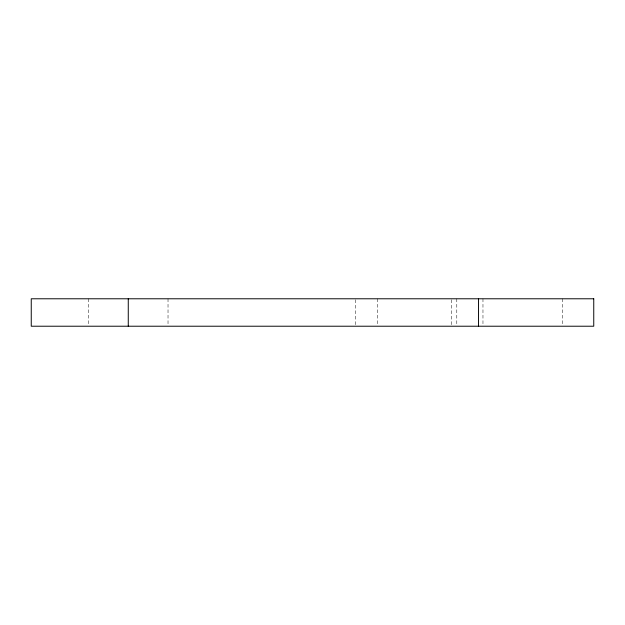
<?xml version="1.0" encoding="UTF-8"?>
<svg xmlns="http://www.w3.org/2000/svg" width="625" height="625" viewBox="0 0 625 625"><rect width="100%" height="100%" fill="white"/><g stroke="black" fill="none" stroke-linecap="round" stroke-linejoin="round"><path stroke-width="0.47" stroke-dasharray="3.12 2.34" d="M562.484 298.781L562.484 325.273M482.969 298.781L482.969 325.273M456.789 298.781L456.789 325.273M451.703 299.727L451.703 325.273M377.273 298.781L377.273 325.273M355.523 299.727L355.523 325.273M168.023 298.781L168.023 325.273M88.508 298.781L88.508 325.273"/><path stroke-width="0.94" d="M478.539 298.781L478.539 326.219M128.266 298.781L128.266 326.219M593.75 298.781L31.25 298.781L31.25 326.219L593.75 326.219L593.75 298.781"/></g></svg>
